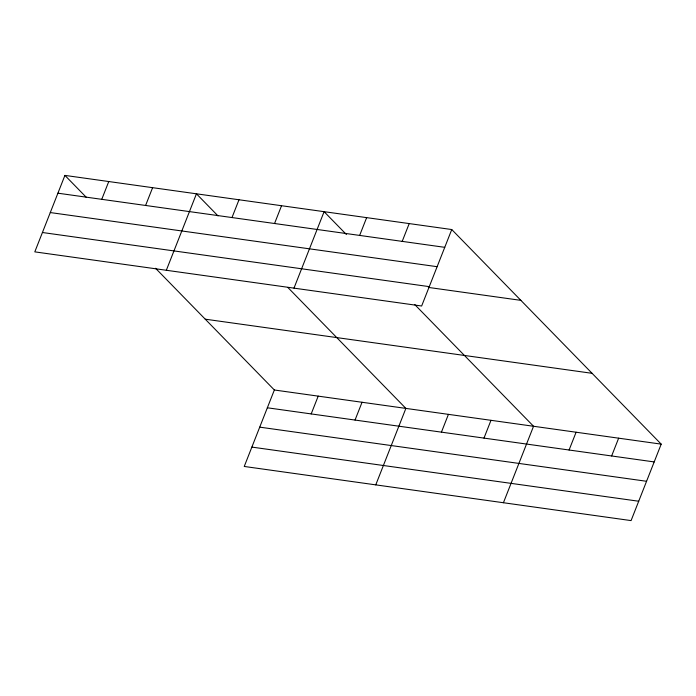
<?xml version="1.0" encoding="UTF-8"?>
<svg xmlns="http://www.w3.org/2000/svg" width="696" height="696" viewBox="0 0 696 696"><rect width="100%" height="100%" fill="white"/><g stroke="black" fill="none" stroke-linecap="round" stroke-linejoin="round"><path stroke-width="1.04" d="M64.919 175.401L34.8 251.865L421.645 306.005L451.756 229.541L64.919 175.401L86.469 197.49M101.755 199.326L108.759 181.543M145.594 205.468L152.607 187.676M166.327 270.274L196.446 193.81L217.996 215.891M231.994 217.552L238.998 199.769M274.546 223.512L281.549 205.72M293.982 288.135L324.101 211.68L346.399 234.517M155.547 268.264L274.355 389.995L244.244 466.459L631.081 520.599L661.2 444.135L451.756 229.541M359.649 235.422L366.653 217.631M311.19 413.92L318.202 396.128M402.201 241.373L409.204 223.59M355.038 420.053L362.042 402.271M375.762 484.868L405.881 408.404L287.813 287.431M441.429 432.146L448.433 414.355M483.981 438.106L490.993 420.314M503.425 502.73L533.545 426.265L414.729 304.535M569.084 450.016L576.097 432.225M611.636 455.967L618.648 438.175M57.916 193.192L444.753 247.332M50.286 212.558L437.123 266.69M42.43 232.507L429.267 286.639M428.327 287.405L520.878 300.359M205.242 319.186L592.087 373.317M274.355 389.995L661.2 444.135M267.351 407.786L654.197 461.927M259.721 427.144L646.567 481.284M251.865 447.093L638.711 501.233"/></g></svg>
